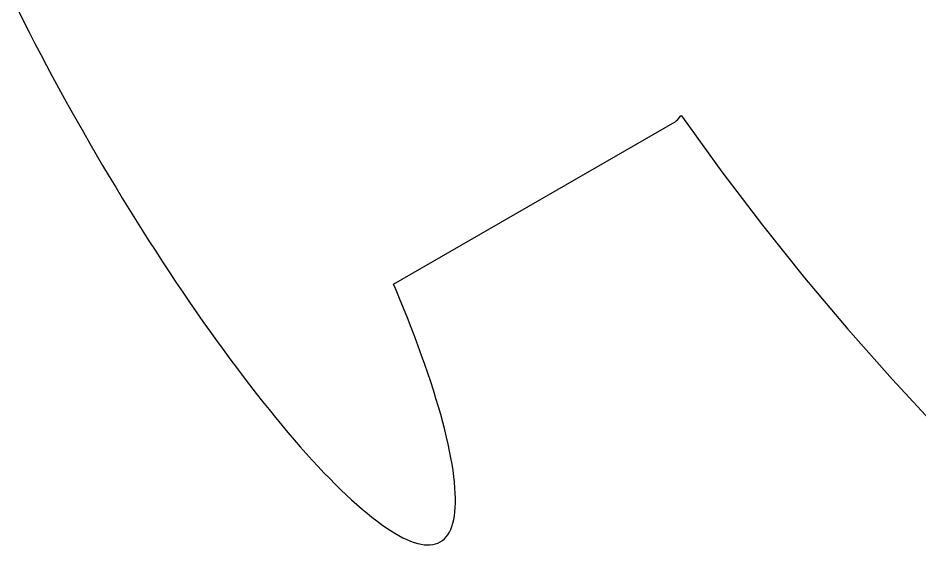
# Model space of a CAD drawing. Header units: metres. Extents: x -53 to 53, y -52 to 53.
# Drawn here: x -47.7 to -32.89, y -32.94 to -24.28 of the extents above; entities that cross this region are included whole.
import ezdxf

# ---------------------------------------------------------------- set-up
doc = ezdxf.new("R2010")
doc.units = ezdxf.units.M

msp = doc.modelspace()

# ---------------------------------------------------------------- linework, layer by layer
for p, q in [((-47.6999, -24.1541), (-47.6093, -24.3344)), ((-47.6093, -24.3344), (-47.5171, -24.5155)), ((-47.5171, -24.5155), (-47.4234, -24.6972)), ((-47.4234, -24.6972), (-47.3283, -24.8793)), ((-47.3283, -24.8793), (-47.2318, -25.0618)), ((-47.2318, -25.0618), (-47.1339, -25.2446)), ((-47.1339, -25.2446), (-47.0349, -25.4275)), ((-47.0349, -25.4275), (-46.9346, -25.6104)), ((-46.9346, -25.6104), (-46.8332, -25.7933)), ((-46.8332, -25.7933), (-46.7307, -25.9759)), ((-36.8424, -25.9225), (-36.8199, -25.8954)), ((-36.8199, -25.8954), (-36.8109, -25.8828)), ((-36.8109, -25.8828), (-36.7913, -25.9114)), ((-36.7913, -25.9114), (-36.1443, -26.8065)), ((-46.7307, -25.9759), (-46.6272, -26.1583)), ((-41.5327, -28.6555), (-36.9461, -26.0074)), ((-36.9461, -26.0074), (-36.9181, -25.9896)), ((-36.9181, -25.9896), (-36.8915, -25.9696)), ((-36.8915, -25.9696), (-36.8662, -25.9472)), ((-36.8662, -25.9472), (-36.8424, -25.9225)), ((-46.6272, -26.1583), (-46.5227, -26.3403)), ((-46.5227, -26.3403), (-46.4173, -26.5217)), ((-46.4173, -26.5217), (-46.3111, -26.7026)), ((-46.3111, -26.7026), (-46.2042, -26.8827)), ((-46.2042, -26.8827), (-46.0965, -27.0619)), ((-36.1443, -26.8065), (-35.4756, -27.6854)), ((-46.0965, -27.0619), (-45.9883, -27.2402)), ((-45.9883, -27.2402), (-45.8794, -27.4175)), ((-45.8794, -27.4175), (-45.77, -27.5936)), ((-45.77, -27.5936), (-45.6602, -27.7684)), ((-35.4756, -27.6854), (-34.7855, -28.5477)), ((-45.6602, -27.7684), (-45.5501, -27.9418)), ((-45.5501, -27.9418), (-45.4396, -28.1138)), ((-45.4396, -28.1138), (-45.3289, -28.2842)), ((-45.3289, -28.2842), (-45.218, -28.4529)), ((-45.218, -28.4529), (-45.107, -28.6198)), ((-34.7855, -28.5477), (-34.0744, -29.3928)), ((-45.107, -28.6198), (-44.9959, -28.7848)), ((-41.5035, -28.7243), (-41.5327, -28.6555)), ((-41.4354, -28.8881), (-41.5035, -28.7243)), ((-44.9959, -28.7848), (-44.8849, -28.9478)), ((-44.8849, -28.9478), (-44.774, -29.1088)), ((-41.3695, -29.0498), (-41.4354, -28.8881)), ((-44.774, -29.1088), (-44.6633, -29.2675)), ((-41.3057, -29.2094), (-41.3695, -29.0498)), ((-44.6633, -29.2675), (-44.5527, -29.424)), ((-41.2442, -29.3667), (-41.3057, -29.2094)), ((-44.5527, -29.424), (-44.4425, -29.5781)), ((-41.185, -29.5217), (-41.2442, -29.3667)), ((-34.0744, -29.3928), (-33.3428, -30.2201)), ((-44.4425, -29.5781), (-44.3326, -29.7298)), ((-41.1281, -29.6743), (-41.185, -29.5217)), ((-44.3326, -29.7298), (-44.2232, -29.8789)), ((-41.0736, -29.8243), (-41.1281, -29.6743)), ((-44.2232, -29.8789), (-44.1142, -30.0253)), ((-41.0215, -29.9718), (-41.0736, -29.8243)), ((-44.1142, -30.0253), (-44.0058, -30.169)), ((-40.9718, -30.1165), (-41.0215, -29.9718)), ((-44.0058, -30.169), (-43.8981, -30.3099)), ((-40.9245, -30.2584), (-40.9718, -30.1165)), ((-43.8981, -30.3099), (-43.791, -30.4479)), ((-40.8797, -30.3975), (-40.9245, -30.2584)), ((-33.3428, -30.2201), (-32.5911, -31.0293)), ((-43.791, -30.4479), (-43.6847, -30.5829)), ((-40.8375, -30.5336), (-40.8797, -30.3975)), ((-43.6847, -30.5829), (-43.5792, -30.7148)), ((-40.7977, -30.6666), (-40.8375, -30.5336)), ((-43.5792, -30.7148), (-43.4745, -30.8436)), ((-40.7605, -30.7966), (-40.7977, -30.6666)), ((-40.7259, -30.9233), (-40.7605, -30.7966)), ((-43.4745, -30.8436), (-43.3708, -30.9691)), ((-40.6939, -31.0468), (-40.7259, -30.9233)), ((-43.3708, -30.9691), (-43.2682, -31.0914)), ((-43.2682, -31.0914), (-43.1665, -31.2102)), ((-40.6645, -31.1669), (-40.6939, -31.0468)), ((-43.1665, -31.2102), (-43.0661, -31.3256)), ((-40.6378, -31.2836), (-40.6645, -31.1669)), ((-43.0661, -31.3256), (-42.9668, -31.4375)), ((-40.6137, -31.3968), (-40.6378, -31.2836)), ((-42.9668, -31.4375), (-42.8687, -31.5459)), ((-40.5922, -31.5064), (-40.6137, -31.3968)), ((-40.5735, -31.6124), (-40.5922, -31.5064)), ((-42.8687, -31.5459), (-42.772, -31.6505)), ((-42.772, -31.6505), (-42.6767, -31.7514)), ((-40.5574, -31.7147), (-40.5735, -31.6124)), ((-42.6767, -31.7514), (-42.5827, -31.8486)), ((-40.5441, -31.8133), (-40.5574, -31.7147)), ((-40.5334, -31.9081), (-40.5441, -31.8133)), ((-42.5827, -31.8486), (-42.4903, -31.942)), ((-42.4903, -31.942), (-42.3993, -32.0314)), ((-40.5255, -31.9989), (-40.5334, -31.9081)), ((-42.3993, -32.0314), (-42.31, -32.1169)), ((-42.31, -32.1169), (-42.2223, -32.1984)), ((-40.5203, -32.0859), (-40.5255, -31.9989)), ((-40.5178, -32.1689), (-40.5203, -32.0859)), ((-42.2223, -32.1984), (-42.1364, -32.2759)), ((-42.1364, -32.2759), (-42.0521, -32.3493)), ((-40.521, -32.3228), (-40.518, -32.2479)), ((-40.518, -32.2479), (-40.5178, -32.1689)), ((-42.0521, -32.3493), (-41.9697, -32.4185)), ((-41.9697, -32.4185), (-41.8891, -32.4836)), ((-40.5351, -32.4601), (-40.5267, -32.3935)), ((-40.5267, -32.3935), (-40.521, -32.3228)), ((-41.8891, -32.4836), (-41.8104, -32.5444)), ((-41.8104, -32.5444), (-41.7337, -32.601)), ((-40.56, -32.5807), (-40.5462, -32.5225)), ((-40.5462, -32.5225), (-40.5351, -32.4601)), ((-41.7337, -32.601), (-41.659, -32.6534)), ((-41.659, -32.6534), (-41.5862, -32.7014)), ((-41.5862, -32.7014), (-41.5156, -32.745)), ((-40.6177, -32.7294), (-40.5958, -32.6842)), ((-40.5958, -32.6842), (-40.5766, -32.6346)), ((-40.5766, -32.6346), (-40.56, -32.5807)), ((-41.5156, -32.745), (-41.4471, -32.7843)), ((-41.4471, -32.7843), (-41.3808, -32.8191)), ((-41.3808, -32.8191), (-41.3166, -32.8496)), ((-41.3166, -32.8496), (-41.2547, -32.8756)), ((-41.2547, -32.8756), (-41.1951, -32.8972)), ((-40.7668, -32.8898), (-40.7318, -32.8666)), ((-40.7318, -32.8666), (-40.6993, -32.8389)), ((-40.6993, -32.8389), (-40.6694, -32.8068)), ((-40.6694, -32.8068), (-40.6422, -32.7703)), ((-40.6422, -32.7703), (-40.6177, -32.7294)), ((-41.1951, -32.8972), (-41.1379, -32.9143)), ((-41.1379, -32.9143), (-41.0829, -32.927)), ((-41.0829, -32.927), (-41.0304, -32.9351)), ((-41.0304, -32.9351), (-40.9802, -32.9388)), ((-40.9802, -32.9388), (-40.9325, -32.9379)), ((-40.9325, -32.9379), (-40.8873, -32.9326)), ((-40.8873, -32.9326), (-40.8446, -32.9228)), ((-40.8446, -32.9228), (-40.8044, -32.9085)), ((-40.8044, -32.9085), (-40.7668, -32.8898))]:
    msp.add_line(p, q)

doc.saveas('drawing.dxf')
